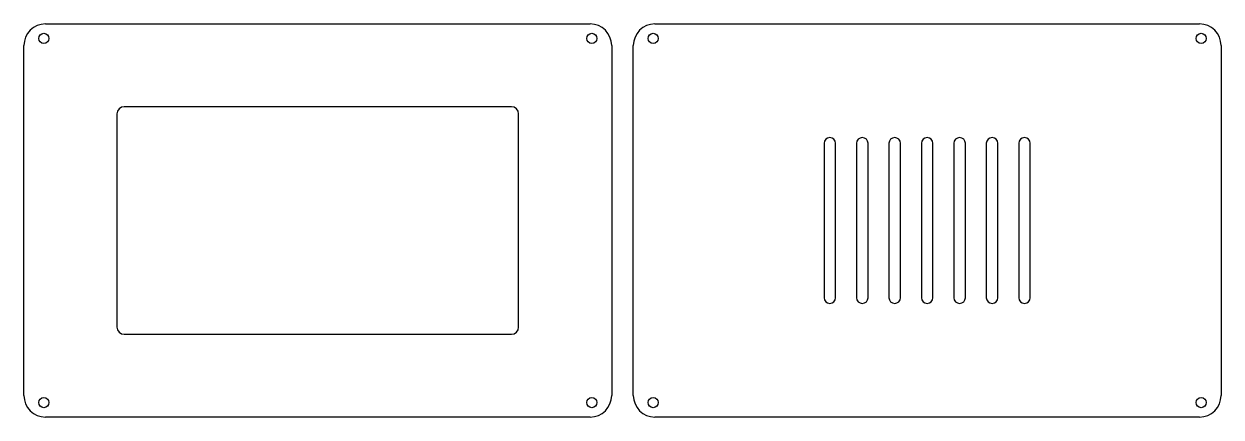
# Model space of a CAD drawing. Header units: millimetres. Extents: x 0 to 332, y -109 to 0.
import ezdxf

# ---------------------------------------------------------------- set-up
doc = ezdxf.new("R2010")
doc.units = ezdxf.units.MM

msp = doc.modelspace()

# ---------------------------------------------------------------- linework, layer by layer
for p, q in [((6, 0), (157, 0)), ((175, 0), (326, 0)), ((0, -103), (0, -6)), ((163, -6), (163, -103)), ((169, -103), (169, -6)), ((332, -6), (332, -103)), ((135.2, -22.95), (27.8, -22.95)), ((25.8, -24.95), (25.8, -84.05)), ((137.2, -84.05), (137.2, -24.95)), ((221.9, -33.1), (221.9, -75.9)), ((225.1, -75.9), (225.1, -33.1)), ((230.9, -33.1), (230.9, -75.9)), ((234.1, -75.9), (234.1, -33.1)), ((239.9, -33.1), (239.9, -75.9)), ((243.1, -75.9), (243.1, -33.1)), ((248.9, -33.1), (248.9, -75.9)), ((252.1, -75.9), (252.1, -33.1)), ((257.9, -33.1), (257.9, -75.9)), ((261.1, -75.9), (261.1, -33.1)), ((266.9, -33.1), (266.9, -75.9)), ((270.1, -75.9), (270.1, -33.1)), ((275.9, -33.1), (275.9, -75.9)), ((279.1, -75.9), (279.1, -33.1)), ((27.8, -86.05), (135.2, -86.05)), ((157, -109), (6, -109)), ((326, -109), (175, -109))]:
    msp.add_line(p, q)
for centre in [(5.5, -4), (157.5, -4), (174.5, -4), (326.5, -4), (5.5, -105), (157.5, -105), (174.5, -105), (326.5, -105)]:
    msp.add_circle(centre, 1.4)
for centre, radius, start, end in [((6, -6), 6, 90, 180), ((157, -6), 6, 0, 90), ((175, -6), 6, 90, 180), ((326, -6), 6, 0, 90), ((27.8, -24.95), 2, 90, 180), ((135.2, -24.95), 2, 0, 90), ((223.5, -33.1), 1.6, 0, 180), ((232.5, -33.1), 1.6, 0, 180), ((241.5, -33.1), 1.6, 0, 180), ((250.5, -33.1), 1.6, 0, 180), ((259.5, -33.1), 1.6, 0, 180), ((268.5, -33.1), 1.6, 0, 180), ((277.5, -33.1), 1.6, 0, 180), ((223.5, -75.9), 1.6, 180, 360), ((232.5, -75.9), 1.6, 180, 360), ((241.5, -75.9), 1.6, 180, 360), ((250.5, -75.9), 1.6, 180, 360), ((259.5, -75.9), 1.6, 180, 360), ((268.5, -75.9), 1.6, 180, 360), ((277.5, -75.9), 1.6, 180, 360), ((27.8, -84.05), 2, 180, 270), ((135.2, -84.05), 2, -90, 0), ((6, -103), 6, 180, 270), ((157, -103), 6, -90, 0), ((175, -103), 6, 180, 270), ((326, -103), 6, -90, 0)]:
    msp.add_arc(centre, radius, start, end)

doc.saveas('drawing.dxf')
